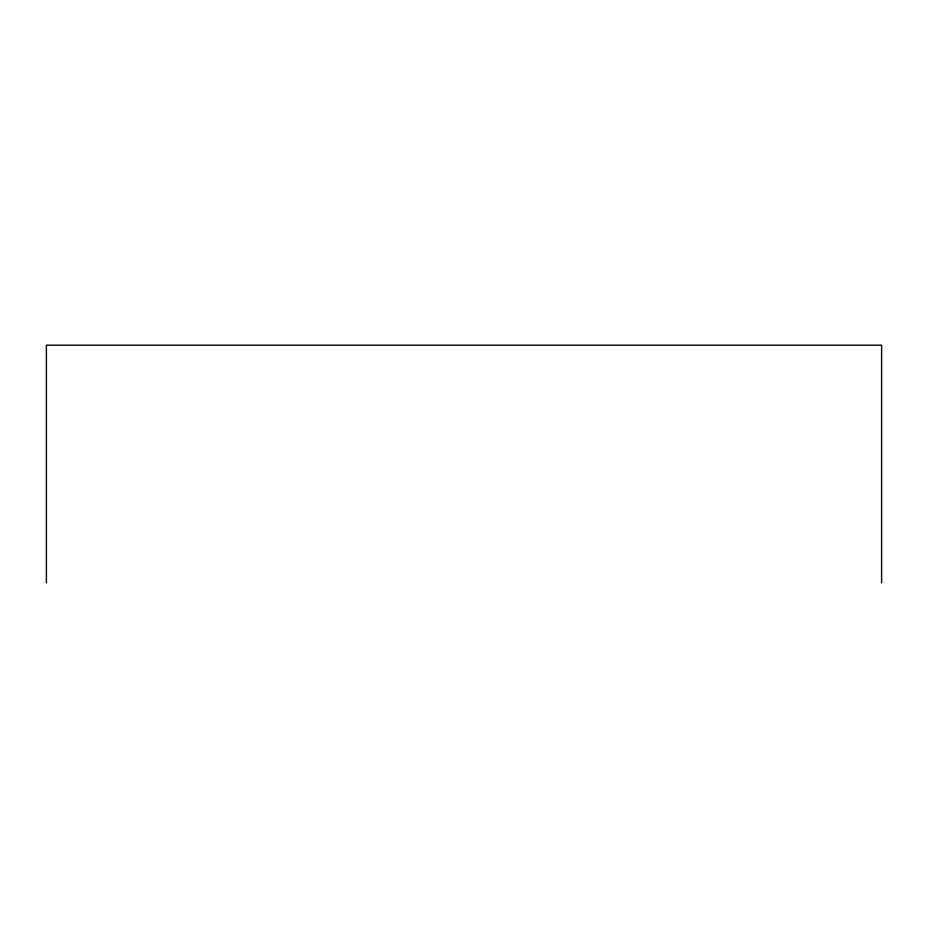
<?xml version="1.0" encoding="UTF-8"?>
<svg xmlns="http://www.w3.org/2000/svg" width="928" height="928" viewBox="0 0 928 928"><rect width="100%" height="100%" fill="white"/><g stroke="black" fill="none" stroke-linecap="round" stroke-linejoin="round"><path stroke-width="1.39" d="M881.6 582.819L881.6 345.181L46.4 345.181L46.4 582.819"/></g></svg>
